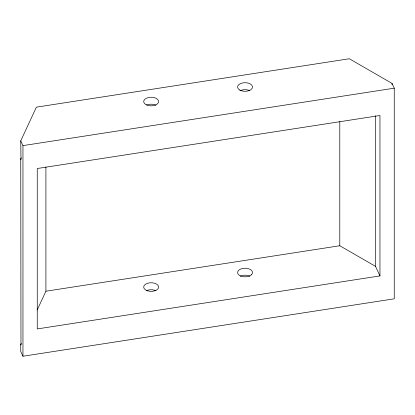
<?xml version="1.0" encoding="UTF-8"?>
<svg xmlns="http://www.w3.org/2000/svg" width="415" height="415" viewBox="0 0 415 415"><rect width="100%" height="100%" fill="white"/><g stroke="black" fill="none" stroke-linecap="round" stroke-linejoin="round"><path stroke-width="0.62" d="M21.29 157.825L20.75 158.987L20.973 159.464L20.75 140.856L36.385 107.163L349.321 58.754L392.04 83.415L394.25 88.177L394.25 298.81L22.96 356.246L20.75 351.484L20.75 344.507L21.29 343.345M37.189 310.005L45.915 291.211L45.915 167.022M20.75 140.856L22.96 145.618L394.25 88.177M45.915 291.211L339.792 245.747L375.539 266.383L379.958 275.913L37.251 328.929L37.251 168.516L379.958 115.5L379.958 275.913M20.75 344.507L20.973 344.984L20.75 158.987M392.04 83.415L392.04 84.686M375.539 115.676L375.539 266.383M339.792 121.559L339.792 245.747M22.96 145.618L22.96 356.246M240.254 90.678A7.475 4.316 0 0 1 249.866 90.678M146.858 104.974A7.475 4.316 0 0 1 155.952 105.203M240.254 276.198A7.475 4.316 0 0 1 249.866 276.198M146.339 290.728A7.475 4.316 0 0 1 155.952 290.728M251.537 274.689L250.349 275.581A7.475 4.316 0 0 1 238.039 274.004A7.475 4.316 0 0 1 245.711 268.23A7.475 4.316 0 0 1 251.537 274.689M146.339 104.839A7.475 4.316 0 0 0 158.509 102.287A7.475 4.316 0 0 0 148.591 97.484A7.475 4.316 0 0 0 146.339 104.839M239.777 90.06A7.475 4.316 0 0 0 252.284 88.125A7.475 4.316 0 0 0 243.128 82.839A7.475 4.316 0 0 0 239.777 90.06M147.408 290.796A7.475 4.316 0 0 0 158.618 287.056A7.475 4.316 0 0 0 147.408 283.32A7.475 4.316 0 0 0 147.408 290.796"/></g></svg>
